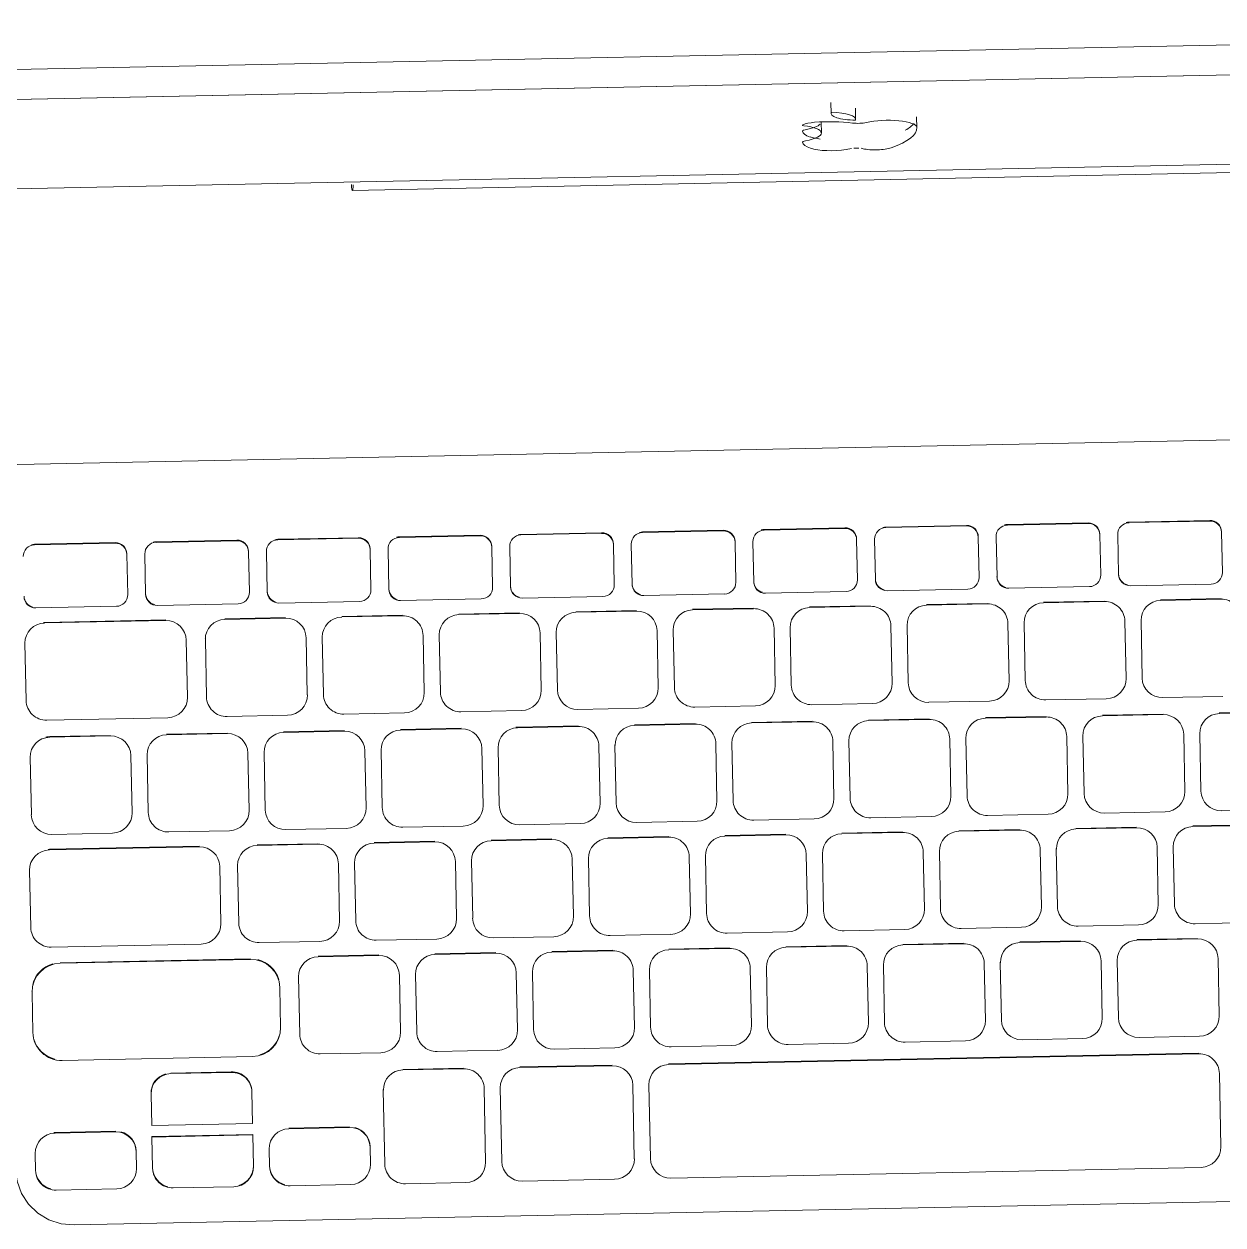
# Model space of a CAD drawing. Header units: metres. Extents: x -71 to 881, y -503 to 661.
# Drawn here: x 204.1263 to 204.3344, y -243.2852 to -243.0768 of the extents above; entities that cross this region are included whole.
import ezdxf

# ---------------------------------------------------------------- set-up
doc = ezdxf.new("R2010")
doc.units = ezdxf.units.M
doc.layers.add('07. Mobiliário', color=51, linetype='Continuous', lineweight=5)

msp = doc.modelspace()

# ---------------------------------------------------------------- linework, layer by layer
at = {"layer": '07. Mobiliário', "lineweight": 5}
for p, q in [((204.51486, -243.07681), (204.02696, -243.08668)), ((204.02696, -243.08668), (204.51486, -243.07681)), ((204.53496, -243.08158), (204.00707, -243.09226)), ((204.00707, -243.09226), (204.53496, -243.08158)), ((204.26637, -243.09234), (204.26633, -243.09041)), ((204.27057, -243.09144), (204.27061, -243.09338)), ((204.26462, -243.0938), (204.26466, -243.09574)), ((204.28118, -243.09291), (204.28122, -243.09484)), ((204.49528, -243.09792), (204.04737, -243.10698)), ((204.26987, -243.09841), (204.26895, -243.09857)), ((204.26895, -243.09857), (204.26987, -243.09841)), ((204.35944, -243.10212), (204.18327, -243.10569)), ((204.12233, -243.15332), (204.42226, -243.14725)), ((204.33205, -243.16296), (204.31806, -243.16324)), ((204.31806, -243.16334), (204.33205, -243.16306)), ((204.22654, -243.16509), (204.21254, -243.16538)), ((204.24764, -243.16467), (204.23364, -243.16495)), ((204.23364, -243.16505), (204.24764, -243.16477)), ((204.26874, -243.16424), (204.25475, -243.16452)), ((204.25475, -243.16462), (204.26874, -243.16434)), ((204.28985, -243.16381), (204.27585, -243.1641)), ((204.27585, -243.1642), (204.28985, -243.16391)), ((204.31095, -243.16339), (204.29695, -243.16367)), ((204.29695, -243.16377), (204.31095, -243.16349)), ((204.33409, -243.165), (204.33424, -243.17199)), ((204.14212, -243.1668), (204.12812, -243.16709)), ((204.12813, -243.16718), (204.14212, -243.1669)), ((204.16322, -243.16638), (204.14923, -243.16666)), ((204.14923, -243.16676), (204.16323, -243.16647)), ((204.18433, -243.16595), (204.17033, -243.16623)), ((204.17033, -243.16633), (204.18433, -243.16605)), ((204.20543, -243.16552), (204.19143, -243.1658)), ((204.19144, -243.1659), (204.20543, -243.16562)), ((204.21254, -243.16548), (204.22654, -243.16519)), ((204.22858, -243.16714), (204.22872, -243.17413)), ((204.23183, -243.17406), (204.23168, -243.16707)), ((204.24968, -243.16671), (204.24982, -243.1737)), ((204.25293, -243.17364), (204.25279, -243.16665)), ((204.27078, -243.16628), (204.27093, -243.17327)), ((204.27403, -243.17321), (204.27389, -243.16622)), ((204.29189, -243.16586), (204.29203, -243.17284)), ((204.29514, -243.17278), (204.29499, -243.16579)), ((204.31299, -243.16543), (204.31313, -243.17242)), ((204.31624, -243.17235), (204.3161, -243.16537)), ((204.14416, -243.16885), (204.1443, -243.17583)), ((204.14741, -243.17577), (204.14727, -243.16878)), ((204.16527, -243.16842), (204.16541, -243.17541)), ((204.16851, -243.17534), (204.16837, -243.16836)), ((204.18637, -243.16799), (204.18651, -243.17498)), ((204.18962, -243.17492), (204.18948, -243.16793)), ((204.20747, -243.16756), (204.20761, -243.17455)), ((204.21072, -243.17449), (204.21058, -243.1675)), ((204.26897, -243.1753), (204.25497, -243.17558)), ((204.29007, -243.17487), (204.27607, -243.17515)), ((204.31117, -243.17444), (204.29718, -243.17473)), ((204.33228, -243.17402), (204.31828, -243.1743)), ((204.16345, -243.17743), (204.14945, -243.17771)), ((204.18455, -243.177), (204.17055, -243.17729)), ((204.20566, -243.17658), (204.19166, -243.17686)), ((204.22676, -243.17615), (204.21276, -243.17643)), ((204.24786, -243.17572), (204.23387, -243.17601)), ((204.29347, -243.17735), (204.28292, -243.17756)), ((204.28293, -243.17766), (204.29347, -243.17745)), ((204.31376, -243.17694), (204.30322, -243.17715)), ((204.30322, -243.17725), (204.31377, -243.17704)), ((204.33401, -243.17653), (204.32352, -243.17674)), ((204.32352, -243.17684), (204.33401, -243.17663)), ((204.14234, -243.17786), (204.12835, -243.17814)), ((204.19199, -243.1794), (204.18145, -243.17961)), ((204.18145, -243.17971), (204.19199, -243.1795)), ((204.21228, -243.17899), (204.20174, -243.1792)), ((204.20174, -243.1793), (204.21229, -243.17909)), ((204.23258, -243.17858), (204.22204, -243.17879)), ((204.22204, -243.17889), (204.23258, -243.17868)), ((204.25288, -243.17817), (204.24233, -243.17838)), ((204.24233, -243.17848), (204.25288, -243.17827)), ((204.27317, -243.17776), (204.26263, -243.17797)), ((204.26263, -243.17807), (204.27317, -243.17786)), ((204.15089, -243.18023), (204.12985, -243.18065)), ((204.12986, -243.18075), (204.1509, -243.18033)), ((204.17169, -243.17981), (204.16115, -243.18003)), ((204.16115, -243.18012), (204.17169, -243.17991)), ((204.25645, -243.18157), (204.25645, -243.18167)), ((204.25645, -243.18167), (204.25665, -243.19159)), ((204.25925, -243.18157), (204.25924, -243.18147)), ((204.25945, -243.19153), (204.25925, -243.18157)), ((204.27674, -243.18116), (204.27674, -243.18126)), ((204.27674, -243.18126), (204.27694, -243.19118)), ((204.27954, -243.18116), (204.27954, -243.18106)), ((204.27974, -243.19112), (204.27954, -243.18116)), ((204.29704, -243.18075), (204.29704, -243.18085)), ((204.29704, -243.18085), (204.29724, -243.19077)), ((204.29984, -243.18075), (204.29984, -243.18065)), ((204.30004, -243.19071), (204.29984, -243.18075)), ((204.31733, -243.18034), (204.31734, -243.18044)), ((204.31734, -243.18044), (204.31754, -243.19036)), ((204.32013, -243.18034), (204.32013, -243.18024)), ((204.32034, -243.1903), (204.32013, -243.18034)), ((204.15446, -243.18363), (204.15447, -243.18373)), ((204.15447, -243.18373), (204.15467, -243.19365)), ((204.15777, -243.18362), (204.15776, -243.18352)), ((204.15797, -243.19358), (204.15777, -243.18362)), ((204.17526, -243.18321), (204.17526, -243.18331)), ((204.17526, -243.18331), (204.17546, -243.19323)), ((204.17806, -243.18321), (204.17806, -243.18311)), ((204.17826, -243.19317), (204.17806, -243.18321)), ((204.19556, -243.1828), (204.19556, -243.1829)), ((204.19556, -243.1829), (204.19576, -243.19282)), ((204.19836, -243.1828), (204.19836, -243.1827)), ((204.19856, -243.19276), (204.19836, -243.1828)), ((204.21585, -243.18239), (204.21586, -243.18249)), ((204.21586, -243.18249), (204.21606, -243.19241)), ((204.21865, -243.18239), (204.21865, -243.18229)), ((204.21886, -243.19235), (204.21865, -243.18239)), ((204.23615, -243.18198), (204.23615, -243.18208)), ((204.23615, -243.18208), (204.23635, -243.192)), ((204.23895, -243.18198), (204.23895, -243.18188)), ((204.23915, -243.19194), (204.23895, -243.18198)), ((204.12647, -243.18425), (204.12647, -243.18415)), ((204.12667, -243.19422), (204.12647, -243.18425)), ((204.29381, -243.19431), (204.28331, -243.19452)), ((204.31411, -243.1939), (204.30361, -243.19411)), ((204.33435, -243.19349), (204.3239, -243.1937)), ((204.19233, -243.19636), (204.18183, -243.19657)), ((204.21263, -243.19595), (204.20213, -243.19616)), ((204.23292, -243.19554), (204.22243, -243.19575)), ((204.25322, -243.19513), (204.24272, -243.19534)), ((204.27351, -243.19472), (204.26302, -243.19493)), ((204.34421, -243.19615), (204.33371, -243.19636)), ((204.33372, -243.19646), (204.34421, -243.19625)), ((204.15124, -243.19719), (204.13024, -243.19762)), ((204.17204, -243.19677), (204.16154, -243.19699)), ((204.24278, -243.1982), (204.23224, -243.19842)), ((204.23224, -243.19852), (204.24278, -243.1983)), ((204.26307, -243.19779), (204.25253, -243.19801)), ((204.25253, -243.1981), (204.26308, -243.19789)), ((204.28337, -243.19738), (204.27283, -243.19759)), ((204.27283, -243.19769), (204.28337, -243.19748)), ((204.30367, -243.19697), (204.29312, -243.19718)), ((204.29313, -243.19728), (204.30367, -243.19707)), ((204.32396, -243.19656), (204.31342, -243.19677)), ((204.31342, -243.19687), (204.32396, -243.19666)), ((204.1413, -243.20026), (204.13076, -243.20047)), ((204.13076, -243.20057), (204.1413, -243.20036)), ((204.1616, -243.19985), (204.15105, -243.20006)), ((204.15105, -243.20016), (204.1616, -243.19994)), ((204.18189, -243.19943), (204.17135, -243.19965)), ((204.17135, -243.19975), (204.18189, -243.19953)), ((204.20219, -243.19902), (204.19164, -243.19924)), ((204.19165, -243.19934), (204.20219, -243.19912)), ((204.22248, -243.19861), (204.21194, -243.19883)), ((204.21194, -243.19893), (204.22249, -243.19871)), ((204.30724, -243.20037), (204.30724, -243.20047)), ((204.30724, -243.20047), (204.30744, -243.21039)), ((204.31004, -243.20037), (204.31003, -243.20027)), ((204.31024, -243.21033), (204.31004, -243.20037)), ((204.32753, -243.19996), (204.32753, -243.20006)), ((204.32753, -243.20006), (204.32773, -243.20998)), ((204.33033, -243.19996), (204.33033, -243.19986)), ((204.33053, -243.20992), (204.33033, -243.19996)), ((204.20576, -243.20243), (204.20576, -243.20252)), ((204.20576, -243.20252), (204.20596, -243.21244)), ((204.20856, -243.20242), (204.20856, -243.20232)), ((204.20876, -243.21239), (204.20856, -243.20242)), ((204.22605, -243.20201), (204.22605, -243.20211)), ((204.22605, -243.20211), (204.22626, -243.21203)), ((204.22885, -243.20201), (204.22885, -243.20191)), ((204.22905, -243.21198), (204.22885, -243.20201)), ((204.24635, -243.2016), (204.24635, -243.2017)), ((204.24635, -243.2017), (204.24655, -243.21162)), ((204.24915, -243.2016), (204.24915, -243.2015)), ((204.24935, -243.21156), (204.24915, -243.2016)), ((204.26664, -243.20119), (204.26665, -243.20129)), ((204.26665, -243.20129), (204.26685, -243.21121)), ((204.26944, -243.20119), (204.26944, -243.20109)), ((204.26965, -243.21115), (204.26944, -243.20119)), ((204.28694, -243.20078), (204.28694, -243.20088)), ((204.28694, -243.20088), (204.28714, -243.2108)), ((204.28974, -243.20078), (204.28974, -243.20068)), ((204.28994, -243.21074), (204.28974, -243.20078)), ((204.12737, -243.20407), (204.12737, -243.20397)), ((204.12758, -243.21403), (204.12737, -243.20407)), ((204.14487, -243.20366), (204.14487, -243.20376)), ((204.14487, -243.20376), (204.14507, -243.21367)), ((204.14767, -243.20365), (204.14767, -243.20356)), ((204.14787, -243.21362), (204.14767, -243.20365)), ((204.16517, -243.20325), (204.16517, -243.20335)), ((204.16517, -243.20335), (204.16537, -243.21326)), ((204.16797, -243.20324), (204.16796, -243.20314)), ((204.16817, -243.21321), (204.16797, -243.20324)), ((204.18546, -243.20284), (204.18546, -243.20294)), ((204.18546, -243.20294), (204.18566, -243.21285)), ((204.18826, -243.20283), (204.18826, -243.20273)), ((204.18846, -243.2128), (204.18826, -243.20283)), ((204.24312, -243.21516), (204.23262, -243.21538)), ((204.26342, -243.21475), (204.25292, -243.21497)), ((204.28371, -243.21434), (204.27322, -243.21456)), ((204.30401, -243.21393), (204.29351, -243.21414)), ((204.32431, -243.21352), (204.31381, -243.21373)), ((204.3446, -243.21311), (204.3341, -243.21332)), ((204.14164, -243.21722), (204.13115, -243.21743)), ((204.16194, -243.21681), (204.15144, -243.21702)), ((204.18223, -243.2164), (204.17174, -243.21661)), ((204.20253, -243.21599), (204.19203, -243.2162)), ((204.22283, -243.21557), (204.21233, -243.21579)), ((204.27877, -243.217), (204.26822, -243.21721)), ((204.26823, -243.21731), (204.27877, -243.2171)), ((204.29906, -243.21659), (204.28852, -243.2168)), ((204.28852, -243.2169), (204.29907, -243.21669)), ((204.31936, -243.21618), (204.30882, -243.21639)), ((204.30882, -243.21649), (204.31936, -243.21628)), ((204.33965, -243.21577), (204.32911, -243.21598)), ((204.32911, -243.21608), (204.33966, -243.21587)), ((204.17729, -243.21905), (204.16674, -243.21926)), ((204.16675, -243.21936), (204.17729, -243.21915)), ((204.19758, -243.21864), (204.18704, -243.21885)), ((204.18704, -243.21895), (204.19759, -243.21874)), ((204.21788, -243.21823), (204.20734, -243.21844)), ((204.20734, -243.21854), (204.21788, -243.21833)), ((204.23818, -243.21782), (204.22763, -243.21803)), ((204.22763, -243.21813), (204.23818, -243.21792)), ((204.25847, -243.21741), (204.24793, -243.21762)), ((204.24793, -243.21772), (204.25847, -243.21751)), ((204.15674, -243.21951), (204.1307, -243.22003)), ((204.1307, -243.22013), (204.15674, -243.21961)), ((204.24175, -243.22122), (204.24175, -243.22132)), ((204.24175, -243.22132), (204.24195, -243.23124)), ((204.24455, -243.22122), (204.24454, -243.22112)), ((204.24475, -243.23118), (204.24455, -243.22122)), ((204.26204, -243.22081), (204.26204, -243.22091)), ((204.26204, -243.22091), (204.26224, -243.23083)), ((204.26484, -243.22081), (204.26484, -243.22071)), ((204.26504, -243.23077), (204.26484, -243.22081)), ((204.28234, -243.2204), (204.28234, -243.2205)), ((204.28234, -243.2205), (204.28254, -243.23042)), ((204.28514, -243.2204), (204.28514, -243.2203)), ((204.28534, -243.23036), (204.28514, -243.2204)), ((204.30263, -243.21999), (204.30263, -243.22009)), ((204.30263, -243.22009), (204.30284, -243.23001)), ((204.30543, -243.21999), (204.30543, -243.21989)), ((204.30563, -243.22995), (204.30543, -243.21999)), ((204.32293, -243.21958), (204.32293, -243.21968)), ((204.32293, -243.21968), (204.32313, -243.2296)), ((204.32573, -243.21958), (204.32573, -243.21948)), ((204.32593, -243.22954), (204.32573, -243.21958)), ((204.16026, -243.22286), (204.16026, -243.22296)), ((204.16026, -243.22296), (204.16046, -243.23293)), ((204.16336, -243.22286), (204.16336, -243.22276)), ((204.16356, -243.23282), (204.16336, -243.22286)), ((204.18086, -243.22245), (204.18086, -243.22255)), ((204.18086, -243.22255), (204.18106, -243.23247)), ((204.18366, -243.22245), (204.18366, -243.22235)), ((204.18386, -243.23241), (204.18366, -243.22245)), ((204.20115, -243.22204), (204.20116, -243.22214)), ((204.20116, -243.22214), (204.20136, -243.23206)), ((204.20395, -243.22204), (204.20395, -243.22194)), ((204.20416, -243.232), (204.20395, -243.22204)), ((204.22145, -243.22163), (204.22145, -243.22173)), ((204.22145, -243.22173), (204.22165, -243.23165)), ((204.22425, -243.22163), (204.22425, -243.22153)), ((204.22445, -243.23159), (204.22425, -243.22163)), ((204.12727, -243.22368), (204.12727, -243.22358)), ((204.12747, -243.2336), (204.12727, -243.22368)), ((204.29941, -243.23355), (204.28891, -243.23376)), ((204.3197, -243.23314), (204.3092, -243.23335)), ((204.34, -243.23273), (204.3295, -243.23294)), ((204.17763, -243.23601), (204.16713, -243.23622)), ((204.19793, -243.2356), (204.18743, -243.23581)), ((204.21822, -243.23519), (204.20773, -243.2354)), ((204.23852, -243.23478), (204.22802, -243.23499)), ((204.25881, -243.23437), (204.24832, -243.23458)), ((204.27911, -243.23396), (204.26861, -243.23417)), ((204.30964, -243.2359), (204.2991, -243.23611)), ((204.2991, -243.23621), (204.30964, -243.236)), ((204.32994, -243.23549), (204.31939, -243.2357)), ((204.31939, -243.2358), (204.32994, -243.23559)), ((204.15703, -243.23647), (204.13104, -243.237)), ((204.20816, -243.23795), (204.19762, -243.23817)), ((204.19762, -243.23827), (204.20816, -243.23805)), ((204.22846, -243.23754), (204.21791, -243.23776)), ((204.21791, -243.23785), (204.22846, -243.23764)), ((204.24875, -243.23713), (204.23821, -243.23734)), ((204.23821, -243.23744), (204.24875, -243.23723)), ((204.26905, -243.23672), (204.2585, -243.23693)), ((204.25851, -243.23703), (204.26905, -243.23682)), ((204.28934, -243.23631), (204.2788, -243.23652)), ((204.2788, -243.23662), (204.28935, -243.23641)), ((204.16559, -243.23903), (204.13259, -243.2397)), ((204.1326, -243.2398), (204.16559, -243.23913)), ((204.18786, -243.23836), (204.17732, -243.23858)), ((204.17732, -243.23868), (204.18787, -243.23846)), ((204.27262, -243.24012), (204.27262, -243.24022)), ((204.27542, -243.24012), (204.27542, -243.24002)), ((204.27562, -243.25008), (204.27542, -243.24012)), ((204.29291, -243.23971), (204.29292, -243.23981)), ((204.29292, -243.23981), (204.29312, -243.24973)), ((204.29571, -243.23971), (204.29571, -243.23961)), ((204.29592, -243.24967), (204.29571, -243.23971)), ((204.31321, -243.2393), (204.31321, -243.2394)), ((204.31321, -243.2394), (204.31341, -243.24932)), ((204.31601, -243.2393), (204.31601, -243.2392)), ((204.31621, -243.24926), (204.31601, -243.2393)), ((204.33351, -243.23889), (204.33351, -243.23899)), ((204.33351, -243.23899), (204.33371, -243.24891)), ((204.17394, -243.24217), (204.17394, -243.24207)), ((204.17414, -243.25214), (204.17394, -243.24217)), ((204.19143, -243.24176), (204.19144, -243.24186)), ((204.19144, -243.24186), (204.19164, -243.25178)), ((204.19423, -243.24176), (204.19423, -243.24166)), ((204.19444, -243.25172), (204.19423, -243.24176)), ((204.21173, -243.24135), (204.21173, -243.24145)), ((204.21173, -243.24145), (204.21193, -243.25137)), ((204.21453, -243.24135), (204.21453, -243.24125)), ((204.21473, -243.25131), (204.21453, -243.24135)), ((204.23203, -243.24094), (204.23203, -243.24104)), ((204.23203, -243.24104), (204.23223, -243.25096)), ((204.23483, -243.24094), (204.23482, -243.24084)), ((204.23503, -243.2509), (204.23483, -243.24094)), ((204.25232, -243.24053), (204.25232, -243.24063)), ((204.25232, -243.24063), (204.25252, -243.25055)), ((204.25512, -243.24053), (204.25512, -243.24043)), ((204.25532, -243.25049), (204.25512, -243.24053)), ((204.27262, -243.24022), (204.27282, -243.25014)), ((204.17069, -243.24389), (204.17069, -243.24399)), ((204.17069, -243.24399), (204.17083, -243.25094)), ((204.1277, -243.24486), (204.12769, -243.24476)), ((204.12784, -243.25181), (204.1277, -243.24486)), ((204.33028, -243.25245), (204.31978, -243.25266)), ((204.2288, -243.2545), (204.2183, -243.25472)), ((204.2491, -243.25409), (204.2386, -243.2543)), ((204.26939, -243.25368), (204.25889, -243.25389)), ((204.28969, -243.25327), (204.27919, -243.25348)), ((204.30998, -243.25286), (204.29948, -243.25307)), ((204.16593, -243.256), (204.13294, -243.25667)), ((204.18821, -243.25532), (204.17771, -243.25554)), ((204.2085, -243.25491), (204.19801, -243.25513)), ((204.33015, -243.25542), (204.23813, -243.25728)), ((204.23813, -243.25738), (204.33016, -243.25552)), ((204.16228, -243.25864), (204.15178, -243.25885)), ((204.15179, -243.25895), (204.16228, -243.25874)), ((204.20258, -243.258), (204.19204, -243.25822)), ((204.19204, -243.25832), (204.20258, -243.2581)), ((204.22838, -243.25748), (204.21233, -243.2578)), ((204.21233, -243.2579), (204.22838, -243.25758)), ((204.33372, -243.25882), (204.33373, -243.25892)), ((204.33373, -243.25892), (204.33398, -243.27168)), ((204.23194, -243.26088), (204.23195, -243.26098)), ((204.23195, -243.26098), (204.2322, -243.27374)), ((204.23475, -243.26088), (204.23474, -243.26078)), ((204.235, -243.27368), (204.23475, -243.26088)), ((204.14836, -243.2625), (204.14836, -243.2624)), ((204.14847, -243.26796), (204.14836, -243.2625)), ((204.16585, -243.26204), (204.16585, -243.26214)), ((204.16585, -243.26214), (204.16596, -243.26761)), ((204.18865, -243.26181), (204.18865, -243.26171)), ((204.18891, -243.27466), (204.18865, -243.26181)), ((204.20615, -243.2614), (204.20615, -243.2615)), ((204.20615, -243.2615), (204.20641, -243.27431)), ((204.20895, -243.2614), (204.20895, -243.2613)), ((204.20921, -243.2742), (204.20895, -243.2614)), ((204.14221, -243.26896), (204.13169, -243.26917)), ((204.13169, -243.26927), (204.14221, -243.26906)), ((204.16596, -243.26761), (204.14847, -243.26796)), ((204.18278, -243.26819), (204.17228, -243.26841)), ((204.17228, -243.26851), (204.18278, -243.26829)), ((204.166, -243.2695), (204.14851, -243.26986)), ((204.14851, -243.26996), (204.166, -243.2696)), ((204.14851, -243.26996), (204.14851, -243.26986)), ((204.14862, -243.27539), (204.14851, -243.26996)), ((204.166, -243.2695), (204.166, -243.2696)), ((204.166, -243.2696), (204.16611, -243.27504)), ((204.12826, -243.27282), (204.12826, -243.27272)), ((204.12832, -243.27576), (204.12826, -243.27282)), ((204.14576, -243.27234), (204.14576, -243.27244)), ((204.14576, -243.27244), (204.14582, -243.27541)), ((204.16885, -243.27205), (204.16885, -243.27195)), ((204.16892, -243.27503), (204.16885, -243.27205)), ((204.18635, -243.2716), (204.18635, -243.2717)), ((204.18635, -243.2717), (204.18641, -243.27467)), ((204.33055, -243.27522), (204.23857, -243.27708)), ((204.22878, -243.27728), (204.21278, -243.27761)), ((204.14239, -243.27895), (204.13189, -243.27917)), ((204.135, -243.28522), (204.41494, -243.27956)), ((204.16269, -243.27858), (204.15219, -243.2788)), ((204.18298, -243.27821), (204.17248, -243.27843)), ((204.20298, -243.27785), (204.19248, -243.27806))]:
    msp.add_line(p, q, dxfattribs=at)
at = {"layer": '07. Mobiliário', "lineweight": 5, "flags": 128}
for points in [[(204.18327, -243.10569), (204.18323, -243.10565), (204.1832, -243.10555), (204.18317, -243.10539), (204.18315, -243.10518), (204.18314, -243.10493), (204.18314, -243.10467)], [(204.18344, -243.1047), (204.18343, -243.10496), (204.18341, -243.1052), (204.18338, -243.1054), (204.18335, -243.10556), (204.18331, -243.10566), (204.18327, -243.10569)], [(204.135, -243.28522), (204.13277, -243.28501), (204.13064, -243.28432), (204.12872, -243.28317), (204.1271, -243.28161), (204.12587, -243.27974), (204.12509, -243.27764), (204.1248, -243.27542)]]:
    msp.add_lwpolyline(points, dxfattribs=at)
at = {"layer": '07. Mobiliário', "lineweight": 5, "extrusion": (0, 0, -1)}
for centre, major_axis, ratio, start_param, end_param in [((204.27112, -243.09225), (-0.00475, -0.0001), 0.258819, 4.828881, 6.457327), ((204.27112, -243.09225), (-0.00475, -0.0001), 0.258819, 4.828881, 6.457327), ((204.26534, -243.09348), (-0.00527, -0.00011), 0.258819, 1.785801, 3.217222), ((204.26534, -243.09348), (-0.00527, -0.00011), 0.258819, 1.785801, 3.217222), ((204.26426, -243.09469), (-0.00331, -0.00007), 0.258819, 0.55064, 1.344762), ((204.26426, -243.09469), (-0.00331, -0.00007), 0.258819, 0.55064, 1.344762), ((204.25878, -243.09392), (-0.00585, -0.00012), 0.258819, 3.381767, 4.165328), ((204.25878, -243.09392), (-0.00585, -0.00012), 0.258819, 3.381767, 4.165328), ((204.26558, -243.09612), (-0.0091, -0.00018), 0.258819, 1.344762, 2.094395), ((204.26558, -243.09612), (-0.0091, -0.00018), 0.258819, 1.344762, 2.094395), ((204.27113, -243.0935), (-0.0021, -0.00004), 0.258819, 4.022495, 5.235988), ((204.27113, -243.0935), (-0.0021, -0.00004), 0.258819, 4.022495, 5.235988), ((204.27589, -243.09489), (-0.00533, -0.00011), 0.258819, 0.880902, 3.12674), ((204.27589, -243.09489), (-0.00533, -0.00011), 0.258819, 0.880902, 3.12674), ((204.26044, -243.09332), (-0.02075, -0.00042), 0.258819, 3.355755, 3.584769), ((204.26044, -243.09332), (-0.02075, -0.00042), 0.258819, 3.355755, 3.584769), ((204.26186, -243.09435), (-0.0005, -0.00001), 0.258819, 5.217424, 6.602911), ((204.26186, -243.09435), (-0.0005, -0.00001), 0.258819, 5.217424, 6.602911), ((204.26864, -243.09521), (-0.00727, -0.00015), 0.258819, 5.666986, 6.264579), ((204.26864, -243.09521), (-0.00727, -0.00015), 0.258819, 5.666986, 6.264579), ((204.26237, -243.09536), (-0.001, -0.00002), 0.258819, 0.241979, 1.023736), ((204.26237, -243.09536), (-0.001, -0.00002), 0.258819, 0.241979, 1.023736), ((204.25882, -243.09585), (-0.00585, -0.00012), 0.258819, 2.075831, 4.165328), ((204.25882, -243.09585), (-0.00585, -0.00012), 0.258819, 2.075831, 4.165328), ((204.26048, -243.09526), (-0.02075, -0.00042), 0.258819, 3.12674, 3.813784), ((204.26048, -243.09526), (-0.02075, -0.00042), 0.258819, 3.12674, 3.813784), ((204.26241, -243.09729), (-0.001, -0.00002), 0.258819, 6.264579, 7.306921), ((204.26241, -243.09729), (-0.001, -0.00002), 0.258819, 6.264579, 7.306921), ((204.26868, -243.09714), (-0.00727, -0.00015), 0.258819, 5.666986, 6.264579), ((204.26868, -243.09714), (-0.00727, -0.00015), 0.258819, 5.666986, 6.264579), ((204.26654, -243.09563), (-0.0047, -0.0001), 0.258819, 5.174254, 5.666986), ((204.26654, -243.09563), (-0.0047, -0.0001), 0.258819, 5.174254, 5.666986), ((204.26658, -243.09757), (-0.0047, -0.0001), 0.258819, 4.18879, 5.666986), ((204.26658, -243.09757), (-0.0047, -0.0001), 0.258819, 4.18879, 5.666986), ((204.27072, -243.09877), (-0.00168, -0.00003), 0.258819, 1.308997, 1.832596), ((204.27072, -243.09877), (-0.00168, -0.00003), 0.258819, 1.308997, 1.832596), ((204.27072, -243.09877), (-0.00168, -0.00003), 0.258819, 2.094395, 2.356194), ((204.27072, -243.09877), (-0.00168, -0.00003), 0.258819, 2.094395, 2.356194), ((204.2742, -243.0978), (-0.00328, -0.00007), 0.258819, 3.813784, 5.497787), ((204.2742, -243.0978), (-0.00328, -0.00007), 0.258819, 3.813784, 5.497787), ((204.33209, -243.16494), (-0.002, -0.00004), 0.992229, 1.570796, 3.141593), ((204.3321, -243.16504), (0.002, 0.00004), 0.992229, 4.712389, 6.283185), ((204.22658, -243.16708), (-0.002, -0.00004), 0.992229, 1.570796, 3.141593), ((204.23368, -243.16703), (-0.002, -0.00004), 0.992229, 0, 1.570796), ((204.23368, -243.16693), (-0.002, -0.00004), 0.992229, 1.308997, 1.570796), ((204.24768, -243.16665), (-0.002, -0.00004), 0.992229, 1.570796, 3.141593), ((204.24768, -243.16675), (0.002, 0.00004), 0.992229, 4.712389, 6.283185), ((204.25479, -243.16661), (-0.002, -0.00004), 0.992229, 0, 1.570796), ((204.25479, -243.16651), (0.002, 0.00004), 0.992229, 4.45059, 4.712389), ((204.26878, -243.16622), (-0.002, -0.00004), 0.992229, 1.570796, 3.141593), ((204.26878, -243.16632), (-0.002, -0.00004), 0.992229, 1.570796, 3.141593), ((204.27589, -243.16618), (-0.002, -0.00004), 0.992229, 0, 1.570796), ((204.27589, -243.16608), (-0.002, -0.00004), 0.992229, 1.308997, 1.570796), ((204.28989, -243.1658), (-0.002, -0.00004), 0.992229, 1.570796, 3.141593), ((204.28989, -243.1659), (0.002, 0.00004), 0.992229, 4.712389, 6.283185), ((204.29699, -243.16575), (-0.002, -0.00004), 0.992229, 0, 1.570796), ((204.29699, -243.16565), (0.002, 0.00004), 0.992229, 4.45059, 4.712389), ((204.31099, -243.16537), (-0.002, -0.00004), 0.992229, 1.570796, 3.141593), ((204.31099, -243.16547), (-0.002, -0.00004), 0.992229, 1.570796, 3.141593), ((204.3181, -243.16533), (-0.002, -0.00004), 0.992229, 0, 1.570796), ((204.3181, -243.16523), (-0.002, -0.00004), 0.992229, 1.308997, 1.570796), ((204.12817, -243.16917), (-0.002, -0.00004), 0.992229, 0, 1.570796), ((204.12816, -243.16907), (0.002, 0.00004), 0.992229, 4.45059, 4.712389), ((204.14216, -243.16879), (-0.002, -0.00004), 0.992229, 1.570796, 3.141593), ((204.14216, -243.16889), (-0.002, -0.00004), 0.992229, 1.570796, 3.141593), ((204.14927, -243.16874), (-0.002, -0.00004), 0.992229, 0, 1.570796), ((204.14927, -243.16864), (0.002, 0.00004), 0.992229, 4.45059, 4.712389), ((204.16326, -243.16836), (-0.002, -0.00004), 0.992229, 1.570796, 3.141593), ((204.16327, -243.16846), (0.002, 0.00004), 0.992229, 4.712389, 6.283185), ((204.17037, -243.16832), (-0.002, -0.00004), 0.992229, 0, 1.570796), ((204.17037, -243.16822), (0.002, 0.00004), 0.992229, 4.45059, 4.712389), ((204.18437, -243.16793), (-0.002, -0.00004), 0.992229, 1.570796, 3.141593), ((204.18437, -243.16803), (0.002, 0.00004), 0.992229, 4.712389, 6.283185), ((204.19148, -243.16789), (-0.002, -0.00004), 0.992229, 0, 1.570796), ((204.19147, -243.16779), (0.002, 0.00004), 0.992229, 4.45059, 4.712389), ((204.20547, -243.16751), (0.002, 0.00004), 0.992229, 4.712389, 6.283185), ((204.20547, -243.16761), (-0.002, -0.00004), 0.992229, 1.570796, 3.141593), ((204.21258, -243.16746), (-0.002, -0.00004), 0.992229, 0, 1.570796), ((204.21258, -243.16736), (-0.002, -0.00004), 0.992229, 1.308997, 1.570796), ((204.22658, -243.16718), (0.002, 0.00004), 0.992229, 4.712389, 6.283185), ((204.26893, -243.17331), (-0.002, -0.00004), 0.992229, 3.141593, 4.712389), ((204.27603, -243.17307), (-0.002, -0.00004), 0.992229, 4.974188, 6.283185), ((204.27603, -243.17317), (0.002, 0.00004), 0.992229, 1.570796, 3.141593), ((204.29003, -243.17289), (-0.002, -0.00004), 0.992229, 3.141593, 4.712389), ((204.29713, -243.17264), (-0.002, -0.00004), 0.992229, 4.974188, 6.283185), ((204.29714, -243.17274), (-0.002, -0.00004), 0.992229, 4.712389, 6.283185), ((204.31113, -243.17246), (-0.002, -0.00004), 0.992229, 3.141593, 4.712389), ((204.31824, -243.17221), (-0.002, -0.00004), 0.992229, 4.974188, 6.283185), ((204.31824, -243.17231), (0.002, 0.00004), 0.992229, 1.570796, 3.141593), ((204.33224, -243.17203), (-0.002, -0.00004), 0.992229, 3.141593, 4.712389), ((204.16341, -243.17545), (-0.002, -0.00004), 0.992229, 3.141593, 4.712389), ((204.17051, -243.1752), (-0.002, -0.00004), 0.992229, 4.974188, 6.283185), ((204.17051, -243.1753), (0.002, 0.00004), 0.992229, 1.570796, 3.141593), ((204.18451, -243.17502), (-0.002, -0.00004), 0.992229, 3.141593, 4.712389), ((204.19162, -243.17478), (-0.002, -0.00004), 0.992229, 4.974188, 6.283185), ((204.19162, -243.17488), (0.002, 0.00004), 0.992229, 1.570796, 3.141593), ((204.20562, -243.17459), (-0.002, -0.00004), 0.992229, 3.141593, 4.712389), ((204.21272, -243.17435), (-0.002, -0.00004), 0.992229, 4.974188, 6.283185), ((204.21272, -243.17445), (0.002, 0.00004), 0.992229, 1.570796, 3.141593), ((204.22672, -243.17417), (-0.002, -0.00004), 0.992229, 3.141593, 4.712389), ((204.23382, -243.17392), (-0.002, -0.00004), 0.992229, 4.974188, 6.283185), ((204.23383, -243.17402), (0.002, 0.00004), 0.992229, 1.570796, 3.141593), ((204.24782, -243.17374), (-0.002, -0.00004), 0.992229, 3.141593, 4.712389), ((204.25493, -243.1735), (-0.002, -0.00004), 0.992229, 4.974188, 6.283185), ((204.25493, -243.1736), (-0.002, -0.00004), 0.992229, 4.712389, 6.283185), ((204.12831, -243.17606), (-0.002, -0.00004), 0.992229, 4.974188, 6.283185), ((204.12831, -243.17616), (0.002, 0.00004), 0.992229, 1.570796, 3.141593), ((204.1423, -243.17587), (-0.002, -0.00004), 0.992229, 3.141593, 4.712389), ((204.14941, -243.17563), (-0.002, -0.00004), 0.992229, 4.974188, 6.283185), ((204.14941, -243.17573), (0.002, 0.00004), 0.992229, 1.570796, 3.141593), ((204.283, -243.18109), (-0.00345, -0.00007), 0.992229, 0, 1.570796), ((204.29354, -243.18092), (-0.0035, -0.00007), 0.992229, 1.570796, 3.141593), ((204.30329, -243.18068), (0.00345, 0.00007), 0.992229, 3.141593, 4.712389), ((204.31384, -243.18051), (-0.0035, -0.00007), 0.992229, 1.570796, 3.141593), ((204.32359, -243.18027), (0.00345, 0.00007), 0.992229, 3.141593, 4.712389), ((204.33408, -243.1801), (-0.0035, -0.00007), 0.992229, 1.570796, 3.141593), ((204.18152, -243.18314), (0.00345, 0.00007), 0.992229, 3.141593, 4.712389), ((204.19206, -243.18297), (-0.0035, -0.00007), 0.992229, 1.570796, 3.141593), ((204.20181, -243.18273), (-0.00345, -0.00007), 0.992229, 0, 1.570796), ((204.21236, -243.18256), (0.0035, 0.00007), 0.992229, 4.712389, 6.283185), ((204.22211, -243.18232), (-0.00345, -0.00007), 0.992229, 0, 1.570796), ((204.23265, -243.18215), (0.0035, 0.00007), 0.992229, 4.712389, 6.283185), ((204.2424, -243.18191), (-0.00345, -0.00007), 0.992229, 0, 1.570796), ((204.25295, -243.18174), (-0.0035, -0.00007), 0.992229, 1.570796, 3.141593), ((204.2627, -243.1815), (-0.00345, -0.00007), 0.992229, 0, 1.570796), ((204.27324, -243.18133), (-0.0035, -0.00007), 0.992229, 1.570796, 3.141593), ((204.12992, -243.18418), (0.00345, 0.00007), 0.992229, 3.141593, 4.712389), ((204.12992, -243.18408), (-0.00345, -0.00007), 0.992229, 1.520519, 1.570796), ((204.15097, -243.1838), (0.0035, 0.00007), 0.992229, 4.712389, 6.283185), ((204.16122, -243.18355), (0.00345, 0.00007), 0.992229, 3.141593, 4.712389), ((204.17176, -243.18338), (0.0035, 0.00007), 0.992229, 4.712389, 6.283185), ((204.23285, -243.19207), (-0.0035, -0.00007), 0.992229, 3.141593, 4.712389), ((204.24265, -243.19187), (0.0035, 0.00007), 0.992229, 1.570796, 3.141593), ((204.25315, -243.19166), (-0.0035, -0.00007), 0.992229, 3.141593, 4.712389), ((204.26295, -243.19146), (0.0035, 0.00007), 0.992229, 1.570796, 3.141593), ((204.27344, -243.19125), (-0.0035, -0.00007), 0.992229, 3.141593, 4.712389), ((204.28324, -243.19105), (-0.0035, -0.00007), 0.992229, 4.712389, 6.283185), ((204.29374, -243.19084), (-0.0035, -0.00007), 0.992229, 3.141593, 4.712389), ((204.30354, -243.19064), (0.0035, 0.00007), 0.992229, 1.570796, 3.141593), ((204.31404, -243.19043), (-0.0035, -0.00007), 0.992229, 3.141593, 4.712389), ((204.32383, -243.19023), (-0.0035, -0.00007), 0.992229, 4.712389, 6.283185), ((204.13017, -243.19414), (0.0035, 0.00007), 0.992229, 1.570796, 3.141593), ((204.15117, -243.19372), (-0.0035, -0.00007), 0.992229, 3.141593, 4.712389), ((204.16147, -243.19351), (0.0035, 0.00007), 0.992229, 1.570796, 3.141593), ((204.17197, -243.1933), (-0.0035, -0.00007), 0.992229, 3.141593, 4.712389), ((204.18176, -243.1931), (0.0035, 0.00007), 0.992229, 1.570796, 3.141593), ((204.19226, -243.19289), (-0.0035, -0.00007), 0.992229, 3.141593, 4.712389), ((204.20206, -243.19269), (0.0035, 0.00007), 0.992229, 1.570796, 3.141593), ((204.21256, -243.19248), (-0.0035, -0.00007), 0.992229, 3.141593, 4.712389), ((204.22236, -243.19228), (-0.0035, -0.00007), 0.992229, 4.712389, 6.283185), ((204.23231, -243.20194), (-0.00345, -0.00007), 0.992229, 0, 1.570796), ((204.24285, -243.20177), (-0.0035, -0.00007), 0.992229, 1.570796, 3.141593), ((204.2526, -243.20153), (-0.00345, -0.00007), 0.992229, 0, 1.570796), ((204.26315, -243.20136), (-0.0035, -0.00007), 0.992229, 1.570796, 3.141593), ((204.2729, -243.20112), (0.00345, 0.00007), 0.992229, 3.141593, 4.712389), ((204.28344, -243.20095), (-0.0035, -0.00007), 0.992229, 1.570796, 3.141593), ((204.29319, -243.20071), (-0.00345, -0.00007), 0.992229, 0, 1.570796), ((204.30374, -243.20054), (-0.0035, -0.00007), 0.992229, 1.570796, 3.141593), ((204.31349, -243.2003), (0.00345, 0.00007), 0.992229, 3.141593, 4.712389), ((204.32403, -243.20013), (0.0035, 0.00007), 0.992229, 4.712389, 6.283185), ((204.33379, -243.19989), (0.00345, 0.00007), 0.992229, 3.141593, 4.712389), ((204.13083, -243.204), (-0.00345, -0.00007), 0.992229, 0, 1.570796), ((204.13083, -243.2039), (-0.00345, -0.00007), 0.992229, 1.373366, 1.570796), ((204.14137, -243.20383), (0.0035, 0.00007), 0.992229, 4.712389, 6.283185), ((204.15112, -243.20358), (-0.00345, -0.00007), 0.992229, 0, 1.570796), ((204.16167, -243.20342), (0.0035, 0.00007), 0.992229, 4.712389, 6.283185), ((204.17142, -243.20317), (0.00345, 0.00007), 0.992229, 3.141593, 4.712389), ((204.18196, -243.20301), (0.0035, 0.00007), 0.992229, 4.712389, 6.283185), ((204.19172, -243.20276), (0.00345, 0.00007), 0.992229, 3.141593, 4.712389), ((204.20226, -243.2026), (0.0035, 0.00007), 0.992229, 4.712389, 6.283185), ((204.21201, -243.20235), (-0.00345, -0.00007), 0.992229, 0, 1.570796), ((204.21201, -243.20225), (-0.00345, -0.00007), 0.992229, 1.490664, 1.570796), ((204.22256, -243.20218), (-0.0035, -0.00007), 0.992229, 1.570796, 3.141593), ((204.28364, -243.21087), (-0.0035, -0.00007), 0.992229, 3.141593, 4.712389), ((204.29344, -243.21067), (0.0035, 0.00007), 0.992229, 1.570796, 3.141593), ((204.30394, -243.21046), (-0.0035, -0.00007), 0.992229, 3.141593, 4.712389), ((204.31374, -243.21026), (-0.0035, -0.00007), 0.992229, 4.712389, 6.283185), ((204.32424, -243.21005), (-0.0035, -0.00007), 0.992229, 3.141593, 4.712389), ((204.33403, -243.20985), (-0.0035, -0.00007), 0.992229, 4.712389, 6.283185), ((204.18216, -243.21292), (-0.0035, -0.00007), 0.992229, 3.141593, 4.712389), ((204.19196, -243.21273), (0.0035, 0.00007), 0.992229, 1.570796, 3.141593), ((204.20246, -243.21251), (-0.0035, -0.00007), 0.992229, 3.141593, 4.712389), ((204.21226, -243.21231), (-0.0035, -0.00007), 0.992229, 4.712389, 6.283185), ((204.22276, -243.2121), (-0.0035, -0.00007), 0.992229, 3.141593, 4.712389), ((204.23255, -243.2119), (-0.0035, -0.00007), 0.992229, 4.712389, 6.283185), ((204.24305, -243.21169), (-0.0035, -0.00007), 0.992229, 3.141593, 4.712389), ((204.25285, -243.21149), (0.0035, 0.00007), 0.992229, 1.570796, 3.141593), ((204.26335, -243.21128), (-0.0035, -0.00007), 0.992229, 3.141593, 4.712389), ((204.27315, -243.21108), (0.0035, 0.00007), 0.992229, 1.570796, 3.141593), ((204.13107, -243.21396), (-0.0035, -0.00007), 0.992229, 4.712389, 6.283185), ((204.14157, -243.21374), (-0.0035, -0.00007), 0.992229, 3.141593, 4.712389), ((204.15137, -243.21355), (0.0035, 0.00007), 0.992229, 1.570796, 3.141593), ((204.16187, -243.21333), (-0.0035, -0.00007), 0.992229, 3.141593, 4.712389), ((204.17167, -243.21314), (-0.0035, -0.00007), 0.992229, 4.712389, 6.283185), ((204.27884, -243.22057), (-0.0035, -0.00007), 0.992229, 1.570796, 3.141593), ((204.28859, -243.22033), (0.00345, 0.00007), 0.992229, 3.141593, 4.712389), ((204.29914, -243.22016), (-0.0035, -0.00007), 0.992229, 1.570796, 3.141593), ((204.30889, -243.21992), (0.00345, 0.00007), 0.992229, 3.141593, 4.712389), ((204.31943, -243.21975), (0.0035, 0.00007), 0.992229, 4.712389, 6.283185), ((204.32918, -243.21951), (-0.00345, -0.00007), 0.992229, 0, 1.570796), ((204.17736, -243.22262), (-0.0035, -0.00007), 0.992229, 1.570796, 3.141593), ((204.18711, -243.22238), (0.00345, 0.00007), 0.992229, 3.141593, 4.712389), ((204.19766, -243.22221), (0.0035, 0.00007), 0.992229, 4.712389, 6.283185), ((204.20741, -243.22197), (0.00345, 0.00007), 0.992229, 3.141593, 4.712389), ((204.21795, -243.2218), (0.0035, 0.00007), 0.992229, 4.712389, 6.283185), ((204.2277, -243.22156), (-0.00345, -0.00007), 0.992229, 0, 1.570796), ((204.23825, -243.22139), (-0.0035, -0.00007), 0.992229, 1.570796, 3.141593), ((204.248, -243.22115), (-0.00345, -0.00007), 0.992229, 0, 1.570796), ((204.25854, -243.22098), (0.0035, 0.00007), 0.992229, 4.712389, 6.283185), ((204.2683, -243.22074), (0.00345, 0.00007), 0.992229, 3.141593, 4.712389), ((204.13077, -243.22361), (0.0035, 0.00007), 0.992229, 3.141593, 4.712389), ((204.13077, -243.22351), (-0.0035, -0.00007), 0.992229, 1.508034, 1.570796), ((204.15681, -243.22303), (0.00345, 0.00007), 0.992229, 4.712389, 6.283185), ((204.16682, -243.22279), (-0.00345, -0.00007), 0.992229, 0, 1.570796), ((204.31963, -243.22967), (-0.0035, -0.00007), 0.992229, 3.141593, 4.712389), ((204.32943, -243.22947), (0.0035, 0.00007), 0.992229, 1.570796, 3.141593), ((204.21815, -243.23172), (-0.0035, -0.00007), 0.992229, 3.141593, 4.712389), ((204.22795, -243.23152), (0.0035, 0.00007), 0.992229, 1.570796, 3.141593), ((204.23845, -243.23131), (-0.0035, -0.00007), 0.992229, 3.141593, 4.712389), ((204.24825, -243.23111), (0.0035, 0.00007), 0.992229, 1.570796, 3.141593), ((204.25874, -243.2309), (-0.0035, -0.00007), 0.992229, 3.141593, 4.712389), ((204.26854, -243.2307), (0.0035, 0.00007), 0.992229, 1.570796, 3.141593), ((204.27904, -243.23049), (-0.0035, -0.00007), 0.992229, 3.141593, 4.712389), ((204.28884, -243.23029), (0.0035, 0.00007), 0.992229, 1.570796, 3.141593), ((204.29934, -243.23008), (-0.0035, -0.00007), 0.992229, 3.141593, 4.712389), ((204.30913, -243.22988), (0.0035, 0.00007), 0.992229, 1.570796, 3.141593), ((204.13097, -243.23353), (0.0035, 0.00007), 0.992229, 1.570796, 3.141593), ((204.15696, -243.233), (-0.0035, -0.00007), 0.992229, 3.141593, 4.712389), ((204.16706, -243.23275), (0.0035, 0.00007), 0.992229, 1.570796, 3.141593), ((204.17756, -243.23254), (-0.0035, -0.00007), 0.992229, 3.141593, 4.712389), ((204.18736, -243.23234), (0.0035, 0.00007), 0.992229, 1.570796, 3.141593), ((204.19786, -243.23213), (0.0035, 0.00007), 0.992229, 0, 1.570796), ((204.20765, -243.23193), (-0.0035, -0.00007), 0.992229, 4.712389, 6.283185), ((204.30971, -243.23947), (0.0035, 0.00007), 0.992229, 4.712389, 6.283185), ((204.31946, -243.23923), (-0.00345, -0.00007), 0.992229, 0, 1.570796), ((204.33001, -243.23906), (0.0035, 0.00007), 0.992229, 4.712389, 6.283185), ((204.20823, -243.24152), (0.0035, 0.00007), 0.992229, 4.712389, 6.283185), ((204.21798, -243.24128), (0.00345, 0.00007), 0.992229, 3.141593, 4.712389), ((204.22853, -243.24111), (-0.0035, -0.00007), 0.992229, 1.570796, 3.141593), ((204.23828, -243.24087), (-0.00345, -0.00007), 0.992229, 0, 1.570796), ((204.24882, -243.2407), (-0.0035, -0.00007), 0.992229, 1.570796, 3.141593), ((204.25858, -243.24046), (-0.00345, -0.00007), 0.992229, 0, 1.570796), ((204.26912, -243.24029), (-0.0035, -0.00007), 0.992229, 1.570796, 3.141593), ((204.27887, -243.24005), (-0.00345, -0.00007), 0.992229, 0, 1.570796), ((204.28942, -243.23988), (-0.0035, -0.00007), 0.992229, 1.570796, 3.141593), ((204.29917, -243.23964), (0.00345, 0.00007), 0.992229, 3.141593, 4.712389), ((204.1327, -243.24476), (-0.005, -0.0001), 0.992229, 0, 1.570796), ((204.13269, -243.24466), (-0.005, -0.0001), 0.992229, 0.261799, 1.308997), ((204.16569, -243.24409), (0.005, 0.0001), 0.992229, 4.712389, 6.283185), ((204.16569, -243.24399), (-0.005, -0.0001), 0.992229, 1.832596, 2.879793), ((204.17739, -243.2421), (0.00345, 0.00007), 0.992229, 3.141593, 4.712389), ((204.18794, -243.24193), (0.0035, 0.00007), 0.992229, 4.712389, 6.283185), ((204.19769, -243.24169), (0.00345, 0.00007), 0.992229, 3.141593, 4.712389), ((204.24903, -243.25062), (-0.0035, -0.00007), 0.992229, 3.141593, 4.712389), ((204.25882, -243.25042), (0.0035, 0.00007), 0.992229, 1.570796, 3.141593), ((204.26932, -243.25021), (-0.0035, -0.00007), 0.992229, 3.141593, 4.712389), ((204.27912, -243.25001), (0.0035, 0.00007), 0.992229, 1.570796, 3.141593), ((204.28962, -243.2498), (-0.0035, -0.00007), 0.992229, 3.141593, 4.712389), ((204.29941, -243.2496), (-0.0035, -0.00007), 0.992229, 4.712389, 6.283185), ((204.30991, -243.24939), (-0.0035, -0.00007), 0.992229, 3.141593, 4.712389), ((204.31971, -243.24919), (-0.0035, -0.00007), 0.992229, 4.712389, 6.283185), ((204.33021, -243.24898), (-0.0035, -0.00007), 0.992229, 3.141593, 4.712389), ((204.13284, -243.25171), (0.005, 0.0001), 0.992229, 1.570796, 3.141593), ((204.16583, -243.25104), (-0.005, -0.0001), 0.992229, 3.141593, 4.712389), ((204.16583, -243.25094), (-0.005, -0.0001), 0.992229, 3.403392, 4.45059), ((204.17764, -243.25206), (0.0035, 0.00007), 0.992229, 1.570796, 3.141593), ((204.18814, -243.25185), (-0.0035, -0.00007), 0.992229, 3.141593, 4.712389), ((204.19794, -243.25165), (0.0035, 0.00007), 0.992229, 1.570796, 3.141593), ((204.20843, -243.25144), (-0.0035, -0.00007), 0.992229, 3.141593, 4.712389), ((204.21823, -243.25124), (-0.0035, -0.00007), 0.992229, 4.712389, 6.283185), ((204.22873, -243.25103), (-0.0035, -0.00007), 0.992229, 3.141593, 4.712389), ((204.23853, -243.25083), (0.0035, 0.00007), 0.992229, 1.570796, 3.141593), ((204.13283, -243.25161), (-0.005, -0.0001), 0.992229, 4.974188, 6.021386), ((204.33023, -243.25899), (-0.0035, -0.00007), 0.992229, 1.570796, 3.141593), ((204.15186, -243.26243), (-0.0035, -0.00007), 0.992229, 0, 1.570751), ((204.16235, -243.26211), (0.0035, 0.00007), 0.992229, 4.712343, 6.283185), ((204.16235, -243.26221), (-0.0035, -0.00007), 0.992229, 1.570751, 3.141593), ((204.19211, -243.26174), (-0.00345, -0.00007), 0.992229, 0, 1.570796), ((204.20265, -243.26158), (-0.0035, -0.00007), 0.992229, 1.570796, 3.141593), ((204.2124, -243.26133), (-0.00345, -0.00007), 0.992229, 0, 1.570796), ((204.22845, -243.26105), (0.0035, 0.00007), 0.992229, 4.712389, 6.283185), ((204.2382, -243.26081), (-0.00345, -0.00007), 0.992229, 0, 1.570796), ((204.15185, -243.26233), (-0.0035, -0.00007), 0.992229, 0, 1.308959), ((204.13176, -243.27275), (-0.0035, -0.00007), 0.992229, 0, 1.570796), ((204.13176, -243.27265), (-0.0035, -0.00007), 0.992229, 1.508034, 1.570796), ((204.14228, -243.27251), (0.00348, 0.00007), 0.992229, 4.712389, 6.283185), ((204.14228, -243.27241), (0.00348, 0.00007), 0.992229, 4.974188, 6.283185), ((204.17235, -243.27198), (-0.0035, -0.00007), 0.992229, 0, 1.570796), ((204.18285, -243.27177), (0.0035, 0.00007), 0.992229, 4.712389, 6.283185), ((204.18285, -243.27167), (-0.0035, -0.00007), 0.992229, 1.832596, 3.141593), ((204.33048, -243.27175), (-0.0035, -0.00007), 0.992229, 3.141593, 4.712389), ((204.14232, -243.27548), (-0.0035, -0.00007), 0.992229, 3.141593, 4.712389), ((204.15212, -243.27522), (0.0035, 0.00007), 0.992229, 1.832596, 3.141593), ((204.15212, -243.27532), (0.0035, 0.00007), 0.992229, 1.570796, 3.141593), ((204.16262, -243.27511), (-0.0035, -0.00007), 0.992229, 3.141593, 4.712389), ((204.16261, -243.27501), (-0.0035, -0.00007), 0.992229, 3.141593, 4.45059), ((204.17241, -243.27486), (0.0035, 0.00007), 0.992229, 1.832596, 3.141593), ((204.17241, -243.27495), (0.0035, 0.00007), 0.992229, 1.570796, 3.141593), ((204.18291, -243.27474), (-0.0035, -0.00007), 0.992229, 3.141593, 4.712389), ((204.19241, -243.27459), (0.0035, 0.00007), 0.992229, 1.570796, 3.141593), ((204.20291, -243.27438), (0.0035, 0.00007), 0.992229, 0, 1.570796), ((204.21271, -243.27413), (-0.0035, -0.00007), 0.992229, 4.712389, 6.283185), ((204.22871, -243.27381), (-0.0035, -0.00007), 0.992229, 3.141593, 4.712389), ((204.2385, -243.27361), (-0.0035, -0.00007), 0.992229, 4.712389, 6.283185), ((204.13182, -243.27559), (0.0035, 0.00007), 0.992229, 1.832596, 3.141593), ((204.13182, -243.27569), (0.0035, 0.00007), 0.992229, 1.570796, 3.141593)]:
    msp.add_ellipse(centre, major_axis=major_axis, ratio=ratio, start_param=start_param, end_param=end_param, dxfattribs=at)

doc.saveas('drawing.dxf')
